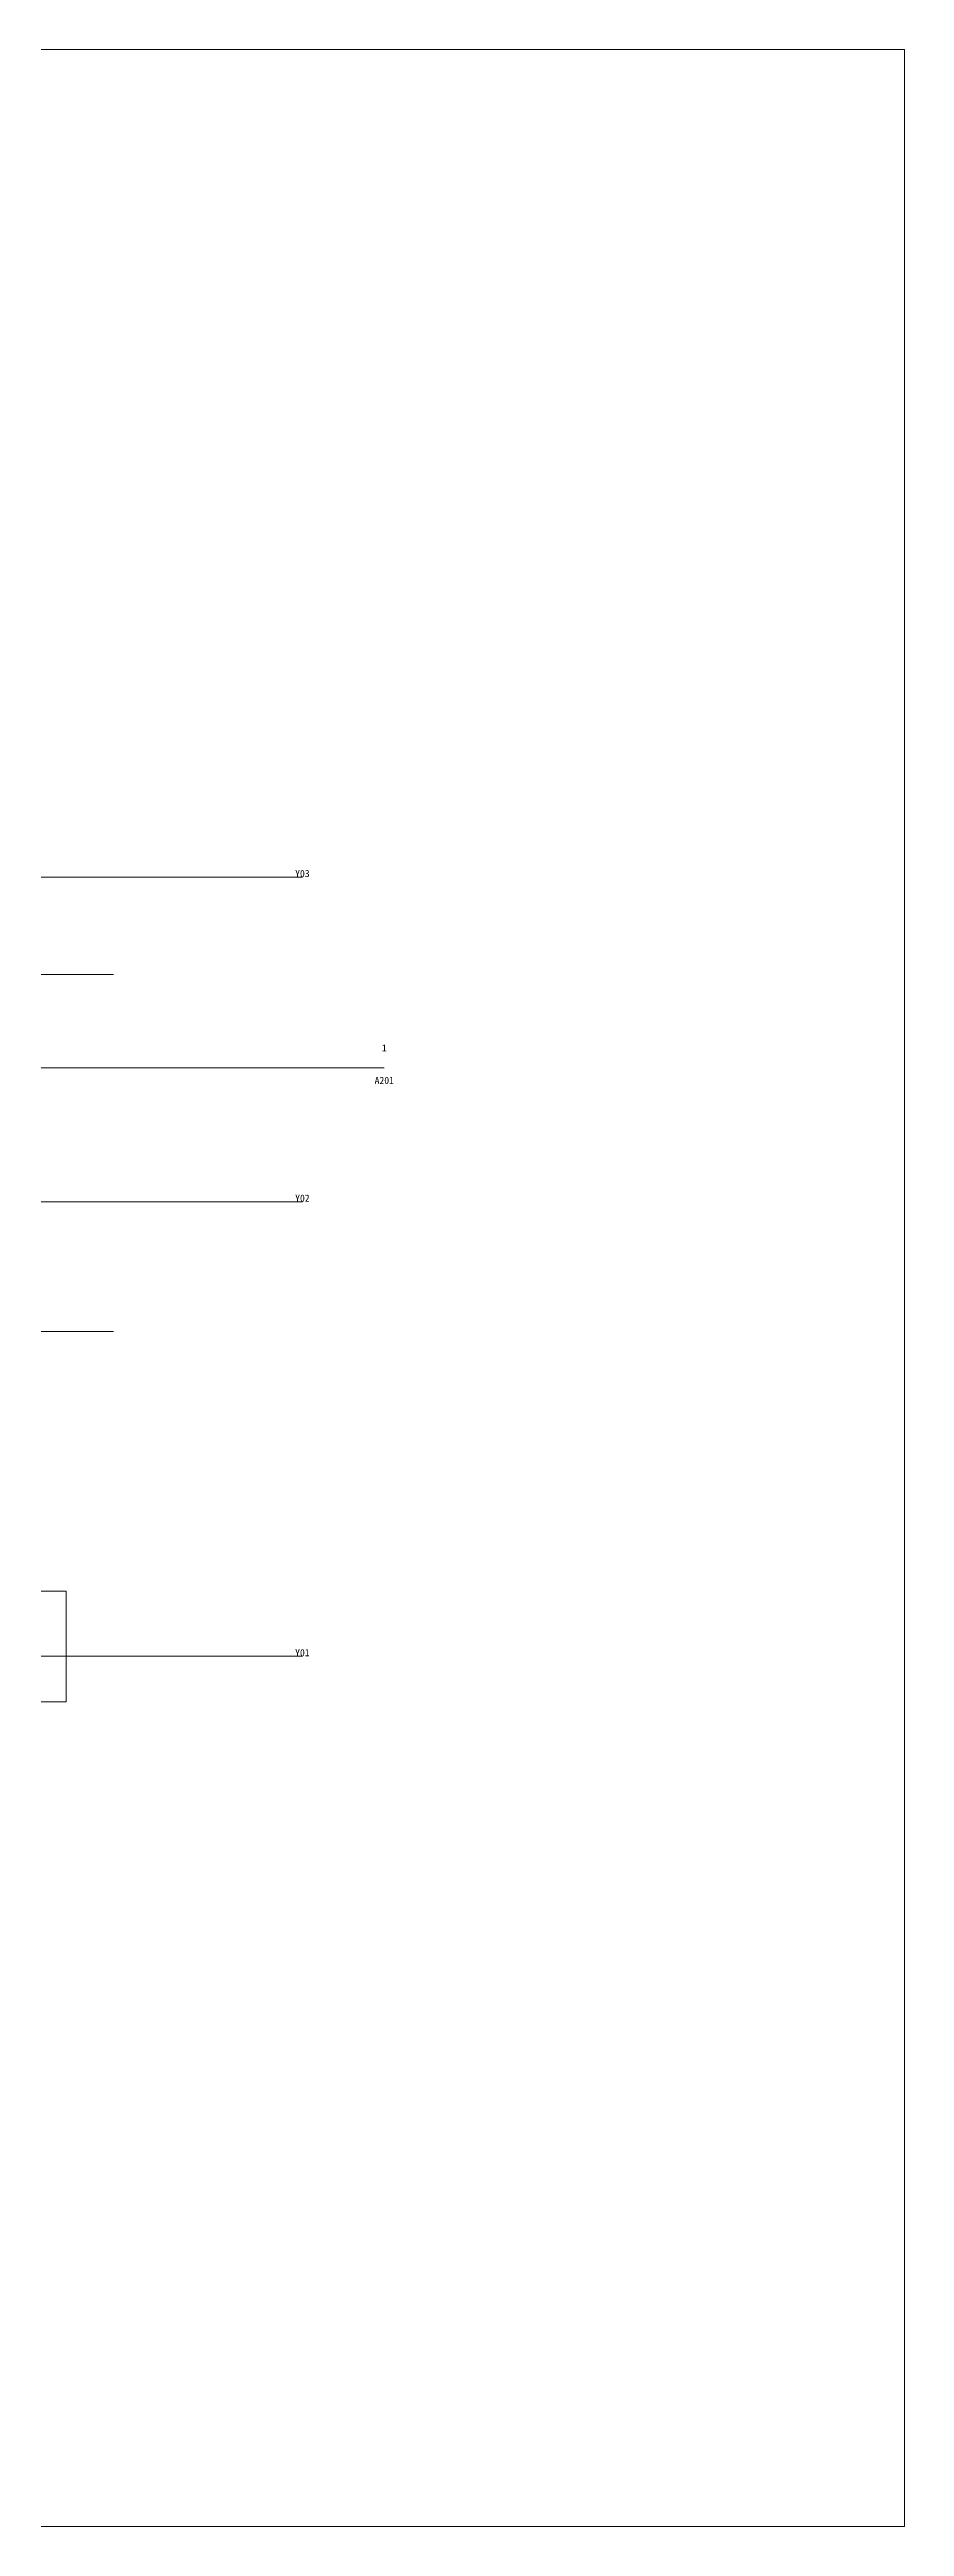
# Model space of a CAD drawing. Header units: metres. Extents: x -15 to 373, y -99 to 282.
# Drawn here: x 241.7 to 373.5, y -99.5 to 282 of the extents above; entities that cross this region are included whole.
import ezdxf
from ezdxf.enums import TextEntityAlignment as Align

# ---------------------------------------------------------------- set-up
doc = ezdxf.new("R2010")
doc.units = ezdxf.units.M
for name, color, linetype in [('A-ANNO', 7, 'Continuous'), ('A-GRID', 7, 'Continuous'), ('A-TEXT', 7, 'Continuous'), ('MAT-NULL', 7, 'Continuous'), ('MAT-SAND', 7, 'Continuous')]:
    doc.layers.add(name, color=color, linetype=linetype)

msp = doc.modelspace()

# ---------------------------------------------------------------- linework, layer by layer
at = {"layer": 'A-ANNO', "linetype": 'Continuous', "lineweight": 18, "true_color": 0x000000}
for p, q in [((20.21, 154.54), (280.69, 154.54)), ((202.34, 139.54), (251.58, 139.54)), ((202.34, 139.54), (251.58, 139.54)), ((43.31, 125.18), (293.31, 125.18)), ((20.21, 104.54), (280.69, 104.54)), ((238.81, 84.54), (251.58, 84.54)), ((20.21, 34.54), (280.69, 34.54))]:
    msp.add_line(p, q, dxfattribs=at)
at = {"layer": 'MAT-NULL', "linetype": 'Continuous', "lineweight": 5}
for points in [[(227.31, 44.54), (244.31, 44.54)], [(244.31, 44.54), (244.31, 27.54)], [(244.31, 27.54), (227.31, 27.54)]]:
    msp.add_lwpolyline(points, dxfattribs=at)
at = {"layer": 'MAT-SAND', "linetype": 'Continuous', "lineweight": 5}
for points in [[(373.48, 281.99), (-14.55, 281.99)], [(373.48, -99.49), (373.48, 281.99)], [(244.31, 44.54), (244.31, 44.54)], [(244.31, 27.54), (244.31, 27.54)], [(244.31, 27.54), (244.31, 27.54)], [(373.48, -99.49), (-14.55, -99.49)]]:
    msp.add_lwpolyline(points, dxfattribs=at)

# ---------------------------------------------------------------- texts
at = {"layer": 'A-GRID', "linetype": 'Continuous', "lineweight": 18, "true_color": 0x000000}
for s, p in [('Y03', (280.69, 154.54)), ('Y02', (280.69, 104.54)), ('Y01', (280.69, 34.54))]:
    msp.add_text(s, height=1.093, dxfattribs=at).set_placement(p, align=Align.CENTER)
at = {"layer": 'A-TEXT', "linetype": 'Continuous', "lineweight": 18, "true_color": 0x000000}
for s, height, p in [('1', 1.09, (293.31, 127.68)), ('A201', 1.093, (293.31, 122.68))]:
    msp.add_text(s, height=height, dxfattribs=at).set_placement(p, align=Align.CENTER)

doc.saveas('drawing.dxf')
